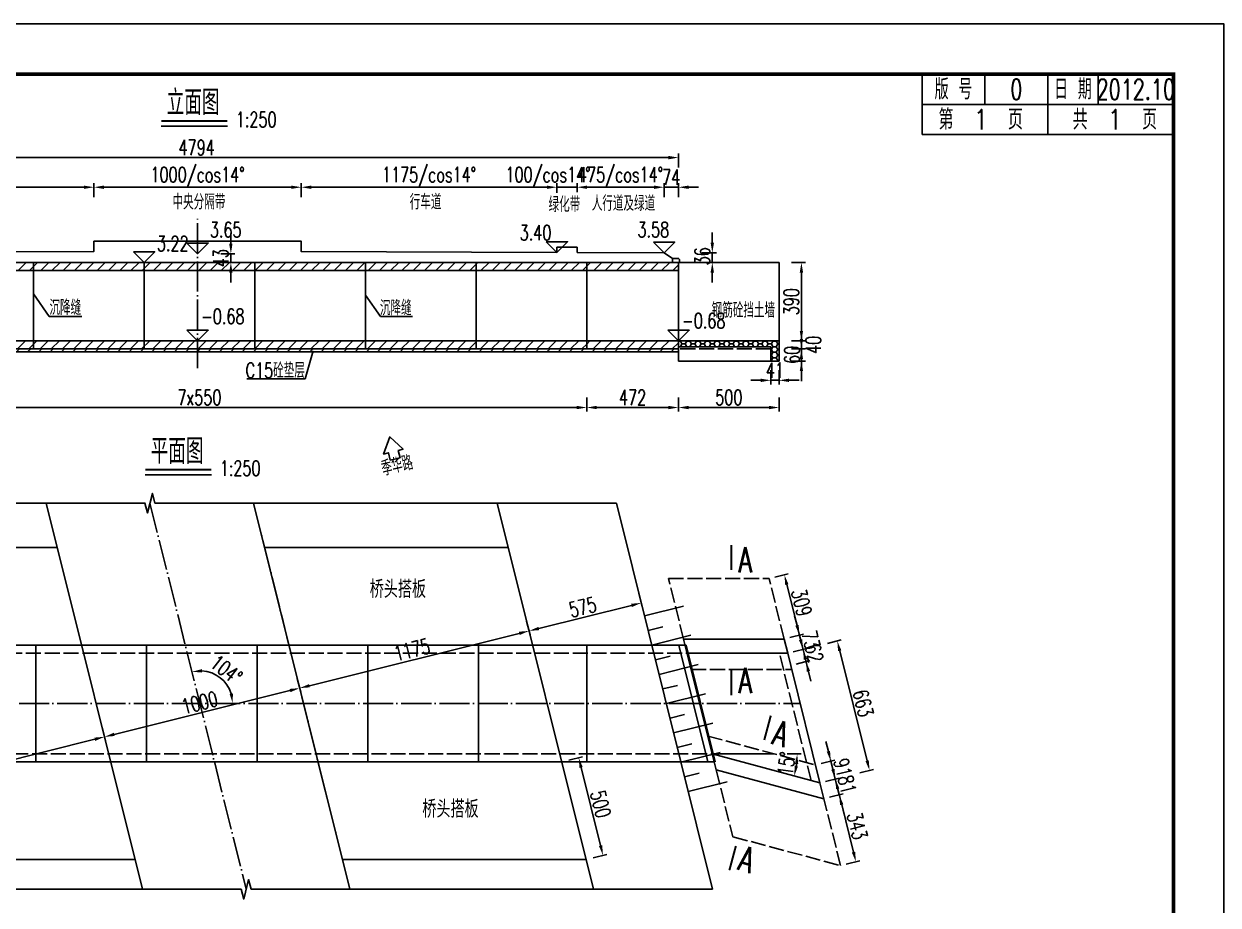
# Model space of a CAD drawing. Header units: millimetres. Extents: x -475 to 1205, y -1212 to 867.
# Drawn here: x 126.2 to 363.7, y 691.8 to 866.9 of the extents above; entities that cross this region are included whole.
import ezdxf
from ezdxf.enums import TextEntityAlignment as Align

# ---------------------------------------------------------------- set-up
doc = ezdxf.new("R2010")
doc.units = ezdxf.units.MM
doc.header["$LTSCALE"] = 0.25
doc.header["$PDMODE"] = 32
doc.header["$PDSIZE"] = 0.5
doc.linetypes.add('ACAD_ISO02W100', pattern=[15, 12, -3])
doc.linetypes.add('ACAD_ISO04W100', pattern=[30, 24, -3, 0, -3])
for name, color, linetype in [('中心线', 7, 'ACAD_ISO04W100'), ('图框', 7, 'Continuous'), ('垫层', 6, 'Continuous'), ('填充', 8, 'Continuous'), ('尺寸标注', 2, 'Continuous'), ('帽石', 2, 'Continuous'), ('文字', 7, 'Continuous'), ('标注', 4, 'Continuous'), ('次轮廓线', 7, 'Continuous'), ('管', 1, 'Continuous'), ('箱体', 1, 'Continuous'), ('虚线', 2, 'ACAD_ISO02W100'), ('轴线', 7, 'Continuous')]:
    doc.layers.add(name, color=color, linetype=linetype)
doc.styles.get("Standard").update_dxf_attribs({"font": 'simplex1.shx', "width": 0.7, "bigfont": 'hztxt.shx'})
doc.styles.add('text', font='romans__.shx', dxfattribs={"width": 0.8, "bigfont": 'hztxt.shx'})
doc.dimstyles.new('STANDARD-100', dxfattribs={"dimscale": 0, "dimtxt": 3, "dimasz": 2, "dimexe": 0.8, "dimexo": 1, "dimgap": 0.5, "dimtad": 1, "dimdec": 0, "dimlfac": 10, "dimzin": 9, "dimdsep": 46, "dimtxsty": 'Standard', "dimcen": 0.5, "dimclrd": 256, "dimclre": 256, "dimclrt": 7, "dimadec": 0, "dimazin": 2, "dimtfac": 1, "dimtdec": 0, "dimtix": 1, "dimtmove": 2, "dimatfit": 3, "dimfxl": 0, "dimtolj": 1, "dimtzin": 0, "dimlwd": -1, "dimlwe": -1, "dimarcsym": 0})
doc.dimstyles.new('STANDARD-250', dxfattribs={"dimscale": 0, "dimtxt": 3, "dimasz": 2, "dimexe": 0.8, "dimexo": 1, "dimgap": 0.5, "dimtad": 1, "dimdec": 0, "dimlfac": 25, "dimzin": 9, "dimdsep": 46, "dimtxsty": 'Standard', "dimcen": 0.5, "dimclrd": 256, "dimclre": 256, "dimclrt": 7, "dimadec": 0, "dimazin": 2, "dimtfac": 1, "dimtdec": 0, "dimtix": 1, "dimtmove": 2, "dimatfit": 3, "dimfxl": 0, "dimtolj": 1, "dimtzin": 0, "dimlwd": -1, "dimlwe": -1, "dimarcsym": 0})
pattern_1 = [(45, (45.1124, 39.728), (-1.122532, 1.122532), [])]
pattern_2 = [(45, (45.1124, 37.728), (-1.122532, 1.122532), [])]

# ---------------------------------------------------------------- blocks, each defined once
blk = doc.blocks.new('*D3')
at = {"layer": 'Defpoints', "color": 0}
for p in [(181.38, 834.45), (140.15, 831.21), (181.38, 831.17)]:
    blk.add_point(p, dxfattribs=at)
at = {"layer": '标注'}
for p, q in [((140.15, 832.45), (140.15, 835.25)), ((142.15, 834.45), (179.38, 834.45)), ((181.38, 832.45), (181.38, 835.25))]:
    blk.add_line(p, q, dxfattribs=at)
for points in [[(142.15, 834.78), (142.15, 834.11), (140.15, 834.45)], [(179.38, 834.78), (179.38, 834.11), (181.38, 834.45)]]:
    blk.add_solid(points, dxfattribs=at)
at = {"layer": '标注', "color": 7, "insert": (160.76, 836.45), "char_height": 3, "attachment_point": 5}
blk.add_mtext('\\A1;1000/cos14°', dxfattribs=at)
blk = doc.blocks.new('*D5')
at = {"layer": 'Defpoints', "color": 0}
for p in [(253.52, 834.45), (253.52, 830.98), (256.4, 822.81)]:
    blk.add_point(p, dxfattribs=at)
at = {"layer": '标注'}
for p, q in [((251.52, 834.45), (249.52, 834.45)), ((253.52, 832.45), (253.52, 835.25)), ((256.4, 834.45), (253.52, 834.45)), ((256.4, 832.45), (256.4, 835.25)), ((258.4, 834.45), (260.4, 834.45))]:
    blk.add_line(p, q, dxfattribs=at)
for points in [[(251.52, 834.78), (251.52, 834.11), (253.52, 834.45)], [(258.4, 834.78), (258.4, 834.11), (256.4, 834.45)]]:
    blk.add_solid(points, dxfattribs=at)
at = {"layer": '标注', "color": 7, "insert": (254.96, 836.45), "char_height": 3, "attachment_point": 5}
blk.add_mtext('\\A1;74', dxfattribs=at)
blk = doc.blocks.new('*D6')
at = {"layer": 'Defpoints', "color": 0}
for p in [(256.4, 840.34), (64.77, 824.41), (256.4, 822.81)]:
    blk.add_point(p, dxfattribs=at)
at = {"layer": '标注'}
for p, q in [((64.77, 838.34), (64.77, 841.14)), ((256.4, 838.34), (256.4, 841.14)), ((66.77, 840.34), (254.4, 840.34))]:
    blk.add_line(p, q, dxfattribs=at)
for points in [[(66.77, 840.67), (66.77, 840), (64.77, 840.34)], [(254.4, 840.67), (254.4, 840), (256.4, 840.34)]]:
    blk.add_solid(points, dxfattribs=at)
at = {"layer": '标注', "color": 7, "insert": (160.58, 842.34), "char_height": 3, "attachment_point": 5}
blk.add_mtext('\\A1;4794', dxfattribs=at)
blk = doc.blocks.new('*D7')
at = {"layer": 'Defpoints', "color": 0}
for p in [(253.52, 821.42), (253.52, 819.5), (263.12, 819.5)]:
    blk.add_point(p, dxfattribs=at)
at = {"layer": '标注'}
for p, q in [((263.12, 823.42), (263.12, 825.42)), ((261.12, 821.42), (263.92, 821.42)), ((261.12, 819.5), (263.92, 819.5)), ((263.12, 821.42), (263.12, 819.5)), ((263.12, 817.5), (263.12, 815.5))]:
    blk.add_line(p, q, dxfattribs=at)
for points in [[(262.78, 823.42), (263.45, 823.42), (263.12, 821.42)], [(262.78, 817.5), (263.45, 817.5), (263.12, 819.5)]]:
    blk.add_solid(points, dxfattribs=at)
at = {"layer": '标注', "color": 7, "insert": (261.12, 820.72), "char_height": 3, "attachment_point": 5, "rotation": 90}
blk.add_mtext('\\A1;36', dxfattribs=at)
blk = doc.blocks.new('*D9')
at = {"layer": 'Defpoints', "color": 0}
for p in [(277.65, 819.5), (277.65, 803.9), (280.84, 803.9)]:
    blk.add_point(p, dxfattribs=at)
at = {"layer": '标注'}
for p, q in [((278.84, 819.5), (281.64, 819.5)), ((280.84, 817.5), (280.84, 805.9)), ((278.84, 803.9), (281.64, 803.9))]:
    blk.add_line(p, q, dxfattribs=at)
for points in [[(280.51, 817.5), (281.17, 817.5), (280.84, 819.5)], [(280.51, 805.9), (281.17, 805.9), (280.84, 803.9)]]:
    blk.add_solid(points, dxfattribs=at)
at = {"layer": '标注', "color": 7, "insert": (278.84, 811.7), "char_height": 3, "attachment_point": 5, "rotation": 90}
blk.add_mtext('\\A1;390', dxfattribs=at)
blk = doc.blocks.new('*D10')
at = {"layer": 'Defpoints', "color": 0}
for p in [(277.65, 803.9), (276.4, 802.3), (280.84, 802.3)]:
    blk.add_point(p, dxfattribs=at)
at = {"layer": '标注'}
for p, q in [((280.84, 805.9), (280.84, 807.9)), ((278.84, 803.9), (281.64, 803.9)), ((280.84, 803.9), (280.84, 802.3)), ((278.84, 802.3), (281.64, 802.3)), ((280.84, 800.3), (280.84, 798.3))]:
    blk.add_line(p, q, dxfattribs=at)
for points in [[(280.51, 805.9), (281.17, 805.9), (280.84, 803.9)], [(280.51, 800.3), (281.17, 800.3), (280.84, 802.3)]]:
    blk.add_solid(points, dxfattribs=at)
at = {"layer": '标注', "color": 7, "insert": (283.22, 803.11), "char_height": 3, "attachment_point": 5, "rotation": 90}
blk.add_mtext('\\A1;40', dxfattribs=at)
blk = doc.blocks.new('*D11')
at = {"layer": 'Defpoints', "color": 0}
for p in [(276.4, 802.3), (277.65, 799.9), (280.84, 799.9)]:
    blk.add_point(p, dxfattribs=at)
at = {"layer": '标注'}
for p, q in [((280.84, 804.3), (280.84, 806.3)), ((278.84, 802.3), (281.64, 802.3)), ((280.84, 802.3), (280.84, 799.9)), ((278.84, 799.9), (281.64, 799.9)), ((280.84, 797.9), (280.84, 795.9))]:
    blk.add_line(p, q, dxfattribs=at)
for points in [[(280.51, 804.3), (281.17, 804.3), (280.84, 802.3)], [(280.51, 797.9), (281.17, 797.9), (280.84, 799.9)]]:
    blk.add_solid(points, dxfattribs=at)
at = {"layer": '标注', "color": 7, "insert": (278.98, 801.13), "char_height": 3, "attachment_point": 5, "rotation": 90}
blk.add_mtext('\\A1;60', dxfattribs=at)
blk = doc.blocks.new('*D13')
at = {"layer": 'Defpoints', "color": 0}
for p in [(84.14, 793.57), (238.14, 792.66), (238.14, 790.66)]:
    blk.add_point(p, dxfattribs=at)
at = {"layer": '标注'}
for p, q in [((84.14, 792.57), (84.14, 789.86)), ((238.14, 791.66), (238.14, 789.86)), ((86.14, 790.66), (236.14, 790.66))]:
    blk.add_line(p, q, dxfattribs=at)
for points in [[(86.14, 791), (86.14, 790.33), (84.14, 790.66)], [(236.14, 791), (236.14, 790.33), (238.14, 790.66)]]:
    blk.add_solid(points, dxfattribs=at)
at = {"layer": '标注', "color": 7, "insert": (161.14, 792.66), "char_height": 3, "attachment_point": 5}
blk.add_mtext('\\A1;7x550', dxfattribs=at)
blk = doc.blocks.new('*D15')
at = {"layer": 'Defpoints', "color": 0}
for p in [(256.4, 795.8), (276.4, 795.8), (276.4, 790.66)]:
    blk.add_point(p, dxfattribs=at)
at = {"layer": '标注'}
for p, q in [((256.4, 792.66), (256.4, 789.86)), ((276.4, 792.66), (276.4, 789.86)), ((258.4, 790.66), (274.4, 790.66))]:
    blk.add_line(p, q, dxfattribs=at)
for points in [[(258.4, 791), (258.4, 790.33), (256.4, 790.66)], [(274.4, 791), (274.4, 790.33), (276.4, 790.66)]]:
    blk.add_solid(points, dxfattribs=at)
at = {"layer": '标注', "color": 7, "insert": (266.4, 792.66), "char_height": 3, "attachment_point": 5}
blk.add_mtext('\\A1;500', dxfattribs=at)
blk = doc.blocks.new('*D17')
at = {"ltscale": 2}
blk.add_arc((161.23, 731.81), 6.53, 17.6111, 86.3889, dxfattribs=at)
for points in [[(161.67, 737.99), (161.61, 738.66), (159.65, 738.14)], [(167.78, 733.83), (167.13, 733.73), (167.76, 731.81)]]:
    blk.add_solid(points, dxfattribs=at)
at = {"layer": 'Defpoints', "color": 0, "ltscale": 2}
for p in [(156.34, 751.41), (166.6, 735.52), (41.66, 731.81), (280.6, 731.81), (166.12, 712.21)]:
    blk.add_point(p, dxfattribs=at)
at = {"color": 7, "ltscale": 2, "insert": (166.48, 738.53), "char_height": 3, "attachment_point": 5, "rotation": 322}
blk.add_mtext('\\A1;104°', dxfattribs=at)
blk = doc.blocks.new('*D24')
at = {"layer": 'Defpoints', "color": 0}
for p in [(274.75, 799.9), (276.4, 799.9), (274.75, 796.07)]:
    blk.add_point(p, dxfattribs=at)
at = {"layer": '标注'}
for p, q in [((274.75, 798.07), (274.75, 795.27)), ((276.4, 798.07), (276.4, 795.27)), ((272.75, 796.07), (270.75, 796.07)), ((276.4, 796.07), (274.75, 796.07)), ((278.4, 796.07), (280.4, 796.07))]:
    blk.add_line(p, q, dxfattribs=at)
for points in [[(272.75, 796.4), (272.75, 795.73), (274.75, 796.07)], [(278.4, 796.4), (278.4, 795.73), (276.4, 796.07)]]:
    blk.add_solid(points, dxfattribs=at)
at = {"layer": '标注', "color": 7, "insert": (275.57, 798.07), "char_height": 3, "attachment_point": 5}
blk.add_mtext('\\A1;41', dxfattribs=at)
blk = doc.blocks.new('*D29')
at = {"layer": 'Defpoints', "color": 0}
for p in [(285.32, 712.91), (288.36, 713.67), (288.63, 699.6)]:
    blk.add_point(p, dxfattribs=at)
at = {"layer": '标注'}
for p, q in [((286.42, 713.19), (289.14, 713.87)), ((291.2, 702.3), (288.85, 711.73)), ((289.74, 699.88), (292.46, 700.55))]:
    blk.add_line(p, q, dxfattribs=at)
for points in [[(289.17, 711.81), (288.52, 711.65), (288.36, 713.67)], [(291.52, 702.38), (290.87, 702.22), (291.68, 700.36)]]:
    blk.add_solid(points, dxfattribs=at)
at = {"layer": '标注', "color": 7, "insert": (291.96, 707.5), "char_height": 3, "attachment_point": 5, "rotation": 284}
blk.add_mtext('\\A1;343', dxfattribs=at)
blk = doc.blocks.new('*D30')
at = {"layer": 'Defpoints', "color": 0}
for p in [(284.53, 716.06), (287.58, 716.82), (285.32, 712.91)]:
    blk.add_point(p, dxfattribs=at)
at = {"layer": '标注'}
for p, q in [((287.09, 718.76), (286.61, 720.7)), ((285.64, 716.34), (288.35, 717.02)), ((288.36, 713.67), (287.58, 716.82)), ((286.42, 713.19), (289.14, 713.87)), ((288.85, 711.73), (289.33, 709.79))]:
    blk.add_line(p, q, dxfattribs=at)
for points in [[(287.42, 718.84), (286.77, 718.68), (287.58, 716.82)], [(289.17, 711.81), (288.52, 711.65), (288.36, 713.67)]]:
    blk.add_solid(points, dxfattribs=at)
at = {"layer": '标注', "color": 7, "insert": (289.91, 715.73), "char_height": 3, "attachment_point": 5, "rotation": 284}
blk.add_mtext('\\A1;81', dxfattribs=at)
blk = doc.blocks.new('*D31')
at = {"layer": 'Defpoints', "color": 0}
for p in [(283.64, 719.61), (286.69, 720.37), (284.53, 716.06)]:
    blk.add_point(p, dxfattribs=at)
at = {"layer": '标注'}
for p, q in [((286.21, 722.31), (285.72, 724.25)), ((284.75, 719.89), (287.47, 720.57)), ((287.58, 716.82), (286.69, 720.37)), ((285.64, 716.34), (288.35, 717.02)), ((288.06, 714.88), (288.54, 712.94))]:
    blk.add_line(p, q, dxfattribs=at)
for points in [[(286.53, 722.39), (285.88, 722.23), (286.69, 720.37)], [(288.38, 714.96), (287.74, 714.8), (287.58, 716.82)]]:
    blk.add_solid(points, dxfattribs=at)
at = {"layer": '标注', "color": 7, "insert": (289.07, 719.08), "char_height": 3, "attachment_point": 5, "rotation": 284}
blk.add_mtext('\\A1;91', dxfattribs=at)
blk = doc.blocks.new('*D32')
at = {"layer": 'Defpoints', "color": 0}
for p in [(278.11, 741.81), (281.16, 742.57), (278.71, 739.41)]:
    blk.add_point(p, dxfattribs=at)
at = {"layer": '标注'}
for p, q in [((280.67, 744.51), (280.19, 746.45)), ((279.22, 742.08), (281.93, 742.76)), ((281.76, 740.17), (281.16, 742.57)), ((279.82, 739.68), (282.53, 740.36)), ((282.24, 738.22), (282.72, 736.28))]:
    blk.add_line(p, q, dxfattribs=at)
for points in [[(281, 744.59), (280.35, 744.43), (281.16, 742.57)], [(282.56, 738.31), (281.92, 738.14), (281.76, 740.17)]]:
    blk.add_solid(points, dxfattribs=at)
at = {"layer": '标注', "color": 7, "insert": (283.4, 741.85), "char_height": 3, "attachment_point": 5, "rotation": 284}
blk.add_mtext('\\A1;62', dxfattribs=at)
blk = doc.blocks.new('*D33')
at = {"layer": 'Defpoints', "color": 0}
for p in [(277.4, 744.65), (280.45, 745.41), (278.11, 741.81)]:
    blk.add_point(p, dxfattribs=at)
at = {"layer": '标注'}
for p, q in [((279.97, 747.35), (279.48, 749.29)), ((278.51, 744.92), (281.23, 745.6)), ((281.16, 742.57), (280.45, 745.41)), ((279.22, 742.08), (281.93, 742.76)), ((281.64, 740.62), (282.13, 738.68))]:
    blk.add_line(p, q, dxfattribs=at)
for points in [[(280.29, 747.43), (279.64, 747.27), (280.45, 745.41)], [(281.96, 740.71), (281.32, 740.54), (281.16, 742.57)]]:
    blk.add_solid(points, dxfattribs=at)
at = {"layer": '标注', "color": 7, "insert": (282.74, 744.47), "char_height": 3, "attachment_point": 5, "rotation": 284}
blk.add_mtext('\\A1;73', dxfattribs=at)
blk = doc.blocks.new('*D34')
at = {"layer": 'Defpoints', "color": 0}
for p in [(274.41, 756.65), (277.46, 757.41), (277.4, 744.65)]:
    blk.add_point(p, dxfattribs=at)
at = {"layer": '标注'}
for p, q in [((275.52, 756.92), (278.23, 757.6)), ((279.97, 747.35), (277.94, 755.46)), ((278.51, 744.92), (281.23, 745.6))]:
    blk.add_line(p, q, dxfattribs=at)
for points in [[(278.26, 755.55), (277.62, 755.38), (277.46, 757.41)], [(280.29, 747.43), (279.64, 747.27), (280.45, 745.41)]]:
    blk.add_solid(points, dxfattribs=at)
at = {"layer": '标注', "color": 7, "insert": (280.89, 751.89), "char_height": 3, "attachment_point": 5, "rotation": 284}
blk.add_mtext('\\A1;309', dxfattribs=at)
blk = doc.blocks.new('*D36')
at = {"layer": 'Defpoints', "color": 0}
for p in [(287.97, 744.26), (278.11, 741.81), (284.53, 716.06)]:
    blk.add_point(p, dxfattribs=at)
at = {"layer": '标注'}
for p, q in [((286.03, 743.78), (288.75, 744.46)), ((293.9, 720.46), (288.45, 742.32)), ((292.45, 718.04), (295.16, 718.71))]:
    blk.add_line(p, q, dxfattribs=at)
for points in [[(288.78, 742.4), (288.13, 742.24), (287.97, 744.26)], [(294.23, 720.54), (293.58, 720.38), (294.39, 718.52)]]:
    blk.add_solid(points, dxfattribs=at)
at = {"layer": '标注', "color": 7, "insert": (293.12, 731.88), "char_height": 3, "attachment_point": 5, "rotation": 284}
blk.add_mtext('\\A1;663', dxfattribs=at)
blk = doc.blocks.new('*D437')
at = {"layer": 'Defpoints', "color": 0}
for p in [(263.1, 721.81), (263.1, 721.81), (275.33, 721.81), (279.74, 718.87), (284.53, 716.06)]:
    blk.add_point(p, dxfattribs=at)
at = {"layer": '标注'}
blk.add_line((278, 721.81), (280.8, 721.81), dxfattribs=at)
blk.add_arc((263.1, 721.81), 16.9, 351.7848, 353.2152, dxfattribs=at)
for points in [[(279.55, 719.83), (280.21, 719.79), (280, 721.81)], [(280.15, 719.32), (279.5, 719.46), (279.42, 717.43)]]:
    blk.add_solid(points, dxfattribs=at)
at = {"layer": '标注', "color": 7, "insert": (277.87, 719.86), "char_height": 3, "attachment_point": 5, "rotation": 82.5}
blk.add_mtext('\\A1;15°', dxfattribs=at)
blk = doc.blocks.new('series')
at = {"width": 0.75}
for tag, height, p in [('页码', 4, (-35, -19)), ('图名', 5, (-220, -282)), ('图号', 5, (-20, -282))]:
    blk.add_attdef(tag, text='', height=height, dxfattribs=at).set_placement(p, align=Align.MIDDLE_CENTER)
blk = doc.blocks.new('*D587')
at = {"layer": 'Defpoints', "color": 0}
for p in [(238.14, 803.9), (256.4, 803.9), (256.4, 790.66)]:
    blk.add_point(p, dxfattribs=at)
at = {"layer": '标注'}
for p, q in [((238.14, 792.66), (238.14, 789.86)), ((256.4, 792.66), (256.4, 789.86)), ((240.14, 790.66), (254.4, 790.66))]:
    blk.add_line(p, q, dxfattribs=at)
for points in [[(240.14, 791), (240.14, 790.33), (238.14, 790.66)], [(254.4, 791), (254.4, 790.33), (256.4, 790.66)]]:
    blk.add_solid(points, dxfattribs=at)
at = {"layer": '标注', "color": 7, "insert": (247.27, 792.66), "char_height": 3, "attachment_point": 5}
blk.add_mtext('\\A1;472', dxfattribs=at)
blk = doc.blocks.new('123')
at = {"layer": '图框', "color": 2}
blk.add_lwpolyline([(370.03, 635.68), (370.03, 932.68), (-49.97, 932.68), (-49.97, 635.68)], close=True, dxfattribs=at)
blk = doc.blocks.new('*D798')
at = {"layer": 'Defpoints', "color": 0}
for p in [(160.76, 821.22), (160.76, 819.5), (167.38, 819.5)]:
    blk.add_point(p, dxfattribs=at)
at = {"layer": '标注'}
for p, q in [((167.38, 823.22), (167.38, 825.22)), ((165.38, 821.22), (168.18, 821.22)), ((165.38, 819.5), (168.18, 819.5)), ((167.38, 821.22), (167.38, 819.5)), ((167.38, 817.5), (167.38, 815.5))]:
    blk.add_line(p, q, dxfattribs=at)
for points in [[(167.05, 823.22), (167.71, 823.22), (167.38, 821.22)], [(167.05, 817.5), (167.71, 817.5), (167.38, 819.5)]]:
    blk.add_solid(points, dxfattribs=at)
at = {"layer": '标注', "color": 7, "insert": (165.38, 820.36), "char_height": 3, "attachment_point": 5, "rotation": 90}
blk.add_mtext('\\A1;43', dxfattribs=at)
blk = doc.blocks.new('*D869')
at = {"layer": 'Defpoints', "color": 0}
for p in [(89.31, 834.45), (89.31, 832.85), (140.15, 831.85)]:
    blk.add_point(p, dxfattribs=at)
at = {"layer": '标注'}
for p, q in [((89.31, 833.85), (89.31, 835.25)), ((138.15, 834.45), (91.31, 834.45)), ((140.15, 832.85), (140.15, 835.25))]:
    blk.add_line(p, q, dxfattribs=at)
for points in [[(91.31, 834.78), (91.31, 834.11), (89.31, 834.45)], [(138.15, 834.78), (138.15, 834.11), (140.15, 834.45)]]:
    blk.add_solid(points, dxfattribs=at)
at = {"layer": '标注', "color": 7, "insert": (114.73, 836.45), "char_height": 3, "attachment_point": 5}
blk.add_mtext('\\A1;1175/cos14°', dxfattribs=at)
blk = doc.blocks.new('*D871')
at = {"layer": 'Defpoints', "color": 0}
for p in [(232.22, 834.45), (181.38, 831.85), (232.22, 832.85)]:
    blk.add_point(p, dxfattribs=at)
at = {"layer": '标注'}
for p, q in [((181.38, 832.85), (181.38, 835.25)), ((183.38, 834.45), (230.22, 834.45)), ((232.22, 833.85), (232.22, 835.25))]:
    blk.add_line(p, q, dxfattribs=at)
for points in [[(183.38, 834.78), (183.38, 834.11), (181.38, 834.45)], [(230.22, 834.78), (230.22, 834.11), (232.22, 834.45)]]:
    blk.add_solid(points, dxfattribs=at)
at = {"layer": '标注', "color": 7, "insert": (206.8, 836.45), "char_height": 3, "attachment_point": 5}
blk.add_mtext('\\A1;1175/cos14°', dxfattribs=at)
blk = doc.blocks.new('*D873')
at = {"layer": 'Defpoints', "color": 0}
for p in [(233.17, 720.21), (238.01, 700.8), (241.39, 701.64)]:
    blk.add_point(p, dxfattribs=at)
at = {"layer": '标注'}
for p, q in [((234.61, 720.56), (237.32, 721.24)), ((237.03, 719.11), (240.9, 703.58)), ((239.44, 701.16), (242.16, 701.83))]:
    blk.add_line(p, q, dxfattribs=at)
for points in [[(237.35, 719.19), (236.71, 719.03), (236.55, 721.05)], [(241.22, 703.66), (240.58, 703.5), (241.39, 701.64)]]:
    blk.add_solid(points, dxfattribs=at)
at = {"layer": '标注', "color": 7, "insert": (240.91, 711.83), "char_height": 3, "attachment_point": 5, "rotation": 284}
blk.add_mtext('\\A1;500', dxfattribs=at)
blk = doc.blocks.new('*D874')
at = {"layer": 'Defpoints', "color": 0}
for p in [(132.89, 762.81), (87.28, 751.44), (96.66, 713.84)]:
    blk.add_point(p, dxfattribs=at)
at = {"layer": '标注'}
for p, q in [((141.78, 727.15), (142.45, 724.43)), ((140.32, 724.73), (98.6, 714.32)), ((96.17, 715.78), (96.85, 713.06))]:
    blk.add_line(p, q, dxfattribs=at)
for points in [[(140.24, 725.05), (140.4, 724.4), (142.26, 725.21)], [(98.52, 714.65), (98.68, 714), (96.66, 713.84)]]:
    blk.add_solid(points, dxfattribs=at)
at = {"layer": '标注', "color": 7, "insert": (118.97, 721.47), "char_height": 3, "attachment_point": 5, "rotation": 14}
blk.add_mtext('\\A1;1175', dxfattribs=at)
blk = doc.blocks.new('*D875')
at = {"layer": 'Defpoints', "color": 0}
for p in [(174.78, 760.12), (135.97, 750.44), (181.07, 734.89)]:
    blk.add_point(p, dxfattribs=at)
at = {"layer": '标注'}
for p, q in [((180.59, 736.83), (181.27, 734.11)), ((144.2, 725.69), (179.13, 734.4)), ((141.78, 727.15), (142.45, 724.43))]:
    blk.add_line(p, q, dxfattribs=at)
for points in [[(179.05, 734.73), (179.21, 734.08), (181.07, 734.89)], [(144.12, 726.02), (144.28, 725.37), (142.26, 725.21)]]:
    blk.add_solid(points, dxfattribs=at)
at = {"layer": '标注', "color": 7, "insert": (161.18, 731.99), "char_height": 3, "attachment_point": 5, "rotation": 14}
blk.add_mtext('\\A1;1000', dxfattribs=at)
blk = doc.blocks.new('*D876')
at = {"layer": 'Defpoints', "color": 0}
for p in [(222.53, 762.87), (176.93, 751.5), (226.68, 746.26)]:
    blk.add_point(p, dxfattribs=at)
at = {"layer": '标注'}
for p, q in [((226.19, 748.2), (226.87, 745.48)), ((183.01, 735.37), (224.74, 745.77)), ((180.59, 736.83), (181.27, 734.11))]:
    blk.add_line(p, q, dxfattribs=at)
for points in [[(224.66, 746.1), (224.82, 745.45), (226.68, 746.26)], [(182.93, 735.69), (183.09, 735.05), (181.07, 734.89)]]:
    blk.add_solid(points, dxfattribs=at)
at = {"layer": '标注', "color": 7, "insert": (203.39, 742.51), "char_height": 3, "attachment_point": 5, "rotation": 14}
blk.add_mtext('\\A1;1175', dxfattribs=at)
blk = doc.blocks.new('*D877')
at = {"layer": 'Defpoints', "color": 0}
for p in [(247.15, 759.21), (224.83, 753.65), (248.99, 751.82)]:
    blk.add_point(p, dxfattribs=at)
at = {"layer": '标注'}
for p, q in [((248.51, 753.76), (249.19, 751.05)), ((228.62, 746.74), (247.05, 751.34)), ((226.19, 748.2), (226.87, 745.48))]:
    blk.add_line(p, q, dxfattribs=at)
for points in [[(246.97, 751.66), (247.13, 751.01), (248.99, 751.82)], [(228.54, 747.06), (228.7, 746.42), (226.68, 746.26)]]:
    blk.add_solid(points, dxfattribs=at)
at = {"layer": '标注', "color": 7, "insert": (237.35, 750.98), "char_height": 3, "attachment_point": 5, "rotation": 14}
blk.add_mtext('\\A1;575', dxfattribs=at)
blk = doc.blocks.new('*D884')
at = {"layer": 'Defpoints', "color": 0}
for p in [(253.52, 834.45), (236.23, 833.45), (253.52, 832.45)]:
    blk.add_point(p, dxfattribs=at)
at = {"layer": '标注'}
for p, q in [((236.23, 834.45), (236.23, 835.25)), ((238.23, 834.45), (251.52, 834.45)), ((253.52, 833.45), (253.52, 835.25))]:
    blk.add_line(p, q, dxfattribs=at)
for points in [[(238.23, 834.78), (238.23, 834.11), (236.23, 834.45)], [(251.52, 834.78), (251.52, 834.11), (253.52, 834.45)]]:
    blk.add_solid(points, dxfattribs=at)
at = {"layer": '标注', "color": 7, "insert": (244.88, 836.45), "char_height": 3, "attachment_point": 5}
blk.add_mtext('\\A1;475/cos14°', dxfattribs=at)
blk = doc.blocks.new('*D883')
at = {"layer": 'Defpoints', "color": 0}
for p in [(232.22, 834.45), (232.22, 832.31), (236.23, 832.45)]:
    blk.add_point(p, dxfattribs=at)
at = {"layer": '标注'}
for p, q in [((230.22, 834.45), (228.22, 834.45)), ((232.22, 833.31), (232.22, 835.25)), ((236.23, 834.45), (232.22, 834.45)), ((236.23, 833.45), (236.23, 835.25)), ((238.23, 834.45), (240.23, 834.45))]:
    blk.add_line(p, q, dxfattribs=at)
for points in [[(230.22, 834.78), (230.22, 834.11), (232.22, 834.45)], [(238.23, 834.78), (238.23, 834.11), (236.23, 834.45)]]:
    blk.add_solid(points, dxfattribs=at)
at = {"layer": '标注', "color": 7, "insert": (230.45, 836.45), "char_height": 3, "attachment_point": 5}
blk.add_mtext('\\A1;100/cos14°', dxfattribs=at)

msp = doc.modelspace()

# ---------------------------------------------------------------- hatches: boundary and pattern name
at = {"layer": '填充'}
h = msp.add_hatch(dxfattribs=at)
h.set_pattern_fill('ANSI31', color=256, scale=0.5, style=0)
h.set_pattern_definition(pattern_1)
h.paths.add_polyline_path([(128.139, 819.503), (106.139, 819.503), (106.139, 817.903), (128.139, 817.903)])
h.paths.add_polyline_path([(150.139, 819.503), (128.139, 819.503), (128.139, 817.903), (150.139, 817.903)])
h = msp.add_hatch(dxfattribs=at)
h.set_pattern_fill('ANSI31', color=256, scale=0.5, style=0)
h.set_pattern_definition(pattern_1)
h.paths.add_polyline_path([(172.139, 819.503), (150.139, 819.503), (150.139, 817.903), (172.139, 817.903)])
h = msp.add_hatch(dxfattribs=at)
h.set_pattern_fill('ANSI31', color=256, scale=0.5, style=0)
h.set_pattern_definition(pattern_1)
h.paths.add_polyline_path([(194.139, 819.503), (172.139, 819.503), (172.139, 817.903), (194.139, 817.903)])
h.paths.add_polyline_path([(216.139, 819.503), (194.139, 819.503), (194.139, 817.903), (216.139, 817.903)])
h.paths.add_polyline_path([(238.139, 819.503), (216.139, 819.503), (216.139, 817.903), (238.139, 817.903)])
h.paths.add_polyline_path([(259.698, 817.47), (260.786, 817.47), (260.786, 819.157), (259.698, 819.157)], flags=9)
h.paths.add_polyline_path([(256.398, 817.903), (256.398, 819.503), (238.139, 819.503), (238.139, 817.903)])
h = msp.add_hatch(dxfattribs=at)
h.set_pattern_fill('ANSI31', color=256, scale=0.5, style=0)
h.set_pattern_definition(pattern_2)
h.paths.add_polyline_path([(106.139, 803.903), (84.139, 803.903), (84.139, 802.303), (106.139, 802.303)])
h.paths.add_polyline_path([(128.139, 803.903), (106.139, 803.903), (106.139, 802.303), (128.139, 802.303)])
h.paths.add_polyline_path([(150.139, 803.903), (128.139, 803.903), (128.139, 802.303), (150.139, 802.303)])
h.paths.add_polyline_path([(172.139, 803.903), (150.139, 803.903), (150.139, 802.303), (172.139, 802.303)])
h = msp.add_hatch(dxfattribs=at)
h.set_pattern_fill('ANSI31', color=256, scale=0.5, style=0)
h.set_pattern_definition(pattern_2)
h.paths.add_polyline_path([(194.139, 803.903), (172.139, 803.903), (172.139, 802.303), (194.139, 802.303)])
h.paths.add_polyline_path([(216.139, 803.903), (194.139, 803.903), (194.139, 802.303), (216.139, 802.303)])
h.paths.add_polyline_path([(238.139, 803.903), (216.139, 803.903), (216.139, 802.303), (238.139, 802.303)])
h = msp.add_hatch(dxfattribs=at)
h.set_pattern_fill('ANSI31', color=256, scale=0.5, style=0)
h.set_pattern_definition(pattern_2)
h.paths.add_polyline_path([(256.398, 802.303), (256.398, 803.903), (238.139, 803.903), (238.139, 802.303)])
h = msp.add_hatch(dxfattribs=at)
h.set_pattern_fill('HONEY', color=256, scale=0.2, style=0)
h.set_pattern_definition([(0, (36.10675, 4.8), (0.9525, 0.549926), [0.635, -1.27]), (120, (36.10675, 4.8), (-0.9524999, 0.5499262), [0.635, -1.27]), (60, (36.10675, 4.8), (1e-07, 1.0998522), [-1.27, 0.635])])
h.paths.add_polyline_path([(274.749, 799.903), (276.398, 799.903), (276.398, 803.903), (256.398, 803.903), (256.398, 802.703), (274.749, 802.703)])
h = msp.add_hatch(dxfattribs=at)
h.set_pattern_fill('ANSI31', color=256, scale=0.5, style=0)
h.set_pattern_definition([(45, (160.7627, 822.0226), (-1.122532, 1.122532), [])])
h.paths.add_polyline_path([(256.398, 801.703), (256.398, 802.303), (64.768, 802.303), (64.768, 801.703)])

# ---------------------------------------------------------------- linework, layer by layer
at = {"ltscale": 2}
for p, q in [((232.216, 821.49), (232.216, 822.545)), ((232.216, 822.545), (236.216, 822.545)), ((236.216, 821.477), (236.216, 822.545)), ((244.047, 771.661), (263.185, 694.901)), ((249.629, 749.271), (257.392, 751.206)), ((250.355, 746.36), (253.266, 747.086)), ((251.081, 743.449), (258.843, 745.385)), ((257.913, 743.406), (256.47, 743.406)), ((256.47, 743.406), (262.254, 720.206)), ((263.697, 720.206), (257.913, 743.406)), ((251.807, 740.538), (254.717, 741.264)), ((252.532, 737.627), (260.295, 739.563)), ((253.258, 734.717), (256.169, 735.442)), ((253.984, 731.806), (261.746, 733.741)), ((254.71, 728.895), (257.62, 729.621)), ((255.435, 725.984), (263.198, 727.919)), ((256.161, 723.073), (259.072, 723.799)), ((256.887, 720.162), (264.649, 722.098)), ((263.098, 721.806), (275.326, 721.806)), ((257.613, 717.251), (260.524, 717.977)), ((258.338, 714.34), (266.101, 716.276))]:
    msp.add_line(p, q, dxfattribs=at)
at = {"const_width": 0.7}
msp.add_lwpolyline([(354.834, 856.915), (-25.166, 856.915), (-25.166, 579.915), (354.834, 579.915), (354.834, 856.915)], dxfattribs=at)
at = {"ltscale": 2}
for points in [[(89.291, 821.641), (140.15, 821.685), (140.15, 823.703), (181.375, 823.703), (181.375, 821.649), (232.216, 821.49)], [(236.216, 821.477), (253.518, 821.423)], [(253.518, 821.423), (255.198, 820.303)], [(107.139, 802.303), (129.139, 802.303), (129.139, 802.303), (151.139, 802.303), (151.139, 802.303), (173.139, 802.303), (173.139, 802.303), (195.139, 802.303), (195.139, 802.303), (217.139, 802.303), (217.139, 802.303), (239.139, 802.303), (239.139, 802.303), (242.139, 802.303), (242.139, 802.303), (245.139, 802.303), (245.139, 802.303), (248.139, 802.303), (248.139, 802.303), (251.139, 802.303), (251.139, 802.303), (254.139, 802.303), (254.139, 802.303), (256.398, 802.303)], [(256.398, 801.703), (254.139, 801.703), (254.139, 801.703), (251.139, 801.703), (251.139, 801.703), (248.139, 801.703), (248.139, 801.703), (245.139, 801.703), (245.139, 801.703), (242.139, 801.703), (242.139, 801.703), (239.139, 801.703), (239.139, 801.703), (217.139, 801.703), (217.139, 801.703), (195.139, 801.703), (195.139, 801.703), (173.139, 801.703), (173.139, 801.703), (151.139, 801.703), (151.139, 801.703), (129.139, 801.703), (129.139, 801.703), (107.139, 801.703)], [(58.536, 771.661), (150.292, 771.661), (150.809, 769.729), (151.774, 773.593), (152.292, 771.661), (244.047, 771.661)], [(77.675, 694.901), (169.43, 694.901), (169.948, 692.97), (170.912, 696.833), (171.43, 694.901), (263.185, 694.901)]]:
    msp.add_lwpolyline(points, dxfattribs=at)
at = {"layer": '中心线'}
for p, q in [((160.763, 798.505), (160.763, 828.321)), ((151.292, 771.661), (170.43, 694.901)), ((171.904, 771.661), (189.572, 700.8)), ((41.661, 731.806), (280.605, 731.806))]:
    msp.add_line(p, q, dxfattribs=at)
at = {"layer": '中心线', "color": 3, "linetype": 'ByBlock'}
for p, q in [((130.679, 771.661), (149.818, 694.901)), ((171.904, 771.661), (191.042, 694.901)), ((220.343, 771.661), (239.481, 694.901))]:
    msp.add_line(p, q, dxfattribs=at)
at = {"layer": '垫层'}
msp.add_lwpolyline([(107.139, 801.703), (129.139, 801.703), (129.139, 801.703), (151.139, 801.703), (151.139, 801.703), (173.139, 801.703), (173.139, 801.703), (195.139, 801.703), (195.139, 801.703), (217.139, 801.703), (217.139, 801.703), (239.139, 801.703), (239.139, 801.703), (242.139, 801.703), (242.139, 801.703), (245.139, 801.703), (245.139, 801.703), (248.139, 801.703), (248.139, 801.703), (251.139, 801.703), (251.139, 801.703), (254.139, 801.703), (254.139, 801.703), (256.398, 801.703)], dxfattribs=at)
at = {"layer": '尺寸标注'}
for p, q in [((255.518, 819.503), (253.518, 819.503)), ((257.127, 819.503), (259.127, 819.503))]:
    msp.add_line(p, q, dxfattribs=at)
at = {"layer": '帽石'}
msp.add_lwpolyline([(256.604, 820.103), (256.398, 820.303), (255.198, 820.303), (255.198, 819.503), (256.398, 819.503), (256.398, 819.503), (256.604, 819.503)], close=True, dxfattribs=at)
at = {"layer": '文字'}
for p, q in [((153.551, 846.606), (166.709, 846.606)), ((150.358, 777.296), (163.516, 777.296))]:
    msp.add_line(p, q, dxfattribs=at)
at = {"layer": '文字', "const_width": 0.4}
for points in [[(153.551, 847.606), (166.709, 847.606)], [(150.358, 778.296), (163.516, 778.296)], [(266.892, 758.34), (266.892, 763.34)], [(266.892, 733.428), (266.892, 738.428)], [(273.454, 724.586), (274.748, 729.416)], [(266.514, 698.685), (267.808, 703.515)]]:
    msp.add_lwpolyline(points, dxfattribs=at)
at = {"layer": '标注'}
for p, q in [((128.139, 813.239), (131.281, 808.743)), ((194.139, 813.027), (197.133, 808.743)), ((131.281, 808.743), (137.714, 808.743)), ((197.133, 808.743), (203.505, 808.743)), ((182.188, 796.334), (183.72, 801.933)), ((170.557, 796.334), (182.188, 796.334)), ((132.886, 762.812), (84.447, 762.812)), ((222.549, 762.812), (174.11, 762.812)), ((148.347, 700.8), (99.908, 700.8)), ((222.549, 700.8), (189.572, 700.8)), ((238.01, 700.8), (189.572, 700.8))]:
    msp.add_line(p, q, dxfattribs=at)
at = {"layer": '次轮廓线'}
for p, q in [((304.834, 844.915), (304.834, 856.915)), ((317.334, 850.915), (317.334, 856.915)), ((329.834, 850.915), (329.834, 856.915)), ((339.834, 850.915), (339.834, 856.915)), ((304.834, 850.915), (354.834, 850.915)), ((329.834, 844.915), (329.834, 850.915)), ((304.834, 844.915), (354.834, 844.915))]:
    msp.add_line(p, q, dxfattribs=at)
for points in [[(158.641, 823.344), (162.884, 823.344), (160.763, 821.223)], [(230.094, 823.611), (234.337, 823.611), (232.216, 821.49)], [(251.397, 823.544), (255.639, 823.544), (253.518, 821.423)], [(148.018, 821.624), (152.26, 821.624), (150.139, 819.503)], [(158.641, 806.024), (162.884, 806.024), (160.763, 803.903)], [(254.277, 806.024), (258.519, 806.024), (256.398, 803.903)]]:
    msp.add_lwpolyline(points, close=True, dxfattribs=at)
at = {"layer": '管'}
for p, q in [((257.404, 744.646), (263.884, 718.655)), ((278.112, 741.806), (277.404, 744.646)), ((284.53, 716.063), (285.316, 712.912))]:
    msp.add_line(p, q, dxfattribs=at)
at = {"layer": '箱体'}
for p, q in [((61.139, 819.503), (260.139, 819.503)), ((128.139, 819.503), (128.139, 802.303)), ((150.139, 819.503), (150.139, 802.303)), ((172.139, 819.503), (172.139, 802.303)), ((194.139, 819.503), (194.139, 802.303)), ((216.139, 819.503), (216.139, 802.303)), ((238.139, 819.503), (238.139, 802.303)), ((256.398, 819.503), (256.398, 801.703)), ((276.398, 819.503), (256.398, 819.503)), ((256.398, 819.503), (256.398, 799.903)), ((276.398, 819.503), (276.398, 799.903)), ((256.398, 817.903), (64.768, 817.903)), ((61.139, 803.903), (260.139, 803.903)), ((276.398, 803.903), (256.398, 803.903)), ((256.398, 803.903), (256.398, 802.303)), ((274.749, 802.703), (256.398, 802.703)), ((274.749, 802.703), (274.749, 799.903)), ((256.398, 802.303), (64.768, 802.303)), ((276.398, 799.903), (256.398, 799.903)), ((58.713, 743.406), (257.713, 743.406)), ((128.605, 743.406), (128.605, 720.206)), ((150.605, 743.406), (150.605, 720.206)), ((172.605, 743.406), (172.605, 720.206)), ((194.605, 743.406), (194.605, 720.206)), ((216.605, 743.406), (216.605, 720.206)), ((238.139, 743.406), (238.139, 720.206)), ((257.404, 744.646), (277.404, 744.646)), ((258.112, 741.806), (278.112, 741.806)), ((278.71, 739.406), (278.112, 741.806)), ((284.53, 716.063), (278.71, 739.406)), ((64.497, 720.206), (263.497, 720.206)), ((263.098, 721.806), (284.53, 716.063)), ((263.884, 718.655), (285.316, 712.912))]:
    msp.add_line(p, q, dxfattribs=at)
at = {"layer": '虚线'}
for p, q in [((274.749, 802.303), (256.398, 802.303)), ((257.404, 744.646), (254.412, 756.646)), ((254.412, 756.646), (274.412, 756.646)), ((277.404, 744.646), (274.412, 756.646)), ((59.112, 741.806), (258.112, 741.806)), ((282.763, 716.537), (276.463, 741.806)), ((258.91, 738.606), (278.91, 738.606)), ((262.213, 725.356), (283.645, 719.613)), ((64.098, 721.806), (263.098, 721.806)), ((263.884, 718.655), (267.203, 705.342)), ((288.635, 699.6), (285.316, 712.912)), ((267.203, 705.342), (288.635, 699.6))]:
    msp.add_line(p, q, dxfattribs=at)
at = {"layer": '轴线'}
msp.add_lwpolyline([(199.09, 780.207), (198.727, 781.662), (197.757, 781.42), (198.972, 784.815), (201.638, 782.388), (200.668, 782.146), (201.031, 780.691)], close=True, dxfattribs=at)

# ---------------------------------------------------------------- block references
ref = msp.add_blockref('series', (364.834, 866.915))
ref.add_attrib('页码', '第  1  页    共  1  页', dxfattribs={"height": 4, "width": 0.75}).set_placement((329.834, 847.915), align=Align.MIDDLE_CENTER)
ref.add_attrib('图名', 'K1+662.6箱涵一般布置图', dxfattribs={"height": 5, "width": 0.75}).set_placement((144.834, 584.915), align=Align.MIDDLE_CENTER)
ref.add_attrib('图号', 'S4-8-6', dxfattribs={"height": 4.8, "width": 0.7}).set_placement((344.834, 584.915), align=Align.MIDDLE_CENTER)
at = {"layer": '标注'}
msp.add_blockref('123', (-5.191, -65.766), dxfattribs=at)

# ---------------------------------------------------------------- texts
at = {"layer": '文字', "width": 0.7}
for s, height, p in [('版 号', 4, (311.084, 853.915)), ('0', 4, (323.584, 853.915)), ('日 期', 4, (334.834, 853.915)), ('2012.10', 4, (347.334, 853.915)), ('立面图', 5, (159.886, 851.276)), ('1:250', 3, (172.423, 847.905)), ('钢筋砼挡土墙', 3, (269.297, 810.021)), ('平面图', 5, (156.693, 781.967)), ('1:250', 3, (169.23, 778.595)), ('A', 5, (269.664, 760.402)), ('A', 5, (269.664, 736.418))]:
    msp.add_text(s, height=height, dxfattribs=at).set_placement(p, align=Align.MIDDLE_CENTER)
for s, p in [('中央分隔带', (155.784, 830.025)), ('行车道', (202.954, 830.025)), ('绿化带', (230.56, 829.518)), ('人行道及绿道', (239.153, 829.741)), ('沉降缝', (131.307, 809.037)), ('沉降缝', (197.02, 808.958))]:
    msp.add_text(s, height=3, dxfattribs=at).set_placement(p)
for s, p in [('3.65', (163.208, 823.61)), ('3.40', (224.822, 823)), ('3.58', (248.238, 823.618)), ('3.22', (152.68, 820.854)), ('-0.68', (161.456, 806.382)), ('-0.68', (257.091, 805.521))]:
    msp.add_text(s, height=3, dxfattribs=at).set_placement(p, align=Align.BOTTOM_LEFT)
msp.add_text('C15砼垫层', height=3, dxfattribs=at).set_placement((176.201, 798.19), align=Align.MIDDLE)
msp.add_text('季华路', height=3, rotation=13.02569, dxfattribs=at).set_placement((200.97, 776.818), align=Align.BOTTOM_CENTER)
at = {"layer": '文字', "style": 'text', "width": 0.8}
for p in [(195, 752.817), (205.458, 709.123)]:
    msp.add_text('桥头搭板', height=3.5, dxfattribs=at).set_placement(p)
at = {"layer": '文字', "width": 0.7}
for p in [(276.665, 725.861), (269.965, 700.856)]:
    msp.add_text('A', height=5, rotation=345, dxfattribs=at).set_placement(p, align=Align.MIDDLE_CENTER)

# ---------------------------------------------------------------- dimensions: what is measured, and where the dimension line sits
at = {"ltscale": 2}
dim = msp.add_angular_dim_2l(base=(166.601, 735.521), line1=((156.342, 751.406), (166.115, 712.206)), line2=((41.661, 731.806), (280.605, 731.806)), dimstyle='STANDARD-250', override={"dimscale": 1}, dxfattribs=at)
dim.commit()
dim.dimension.update_dxf_attribs({"geometry": '*D17', "text_midpoint": (166.482, 738.529)})
at = {"layer": '标注'}
for base, p1, p2, text, dimstyle, override, picture, middle in [((256.398, 840.336), (64.768, 824.408), (256.398, 822.808), '4794', 'STANDARD-250', {"dimscale": 1}, '*D6', (160.583, 842.336)), ((89.31, 834.445), (140.15, 831.845), (89.31, 832.845), '1175/cos14°', 'STANDARD-100', {"dimscale": 1, "dimzin": 8, "dimfxl": 6, "dimarcsym": 2}, '*D869', (114.73, 836.445)), ((181.375, 834.445), (140.15, 831.205), (181.375, 831.17), '1000/cos14°', 'STANDARD-250', {"dimscale": 1}, '*D3', (160.763, 836.445)), ((253.518, 834.445), (256.398, 822.808), (253.518, 830.983), '74', 'STANDARD-250', {"dimscale": 1}, '*D5', (254.958, 836.445)), ((256.398, 790.664), (238.139, 803.903), (256.398, 803.903), '472', 'STANDARD-250', {"dimscale": 1, "dimarcsym": 2}, '*D587', (247.269, 792.664)), ((276.398, 790.664), (256.398, 795.801), (276.398, 795.801), '500', 'STANDARD-250', {"dimscale": 1}, '*D15', (266.398, 792.664)), ((238.139, 790.664), (84.139, 793.566), (238.139, 792.664), '7x550', 'STANDARD-250', {"dimscale": 1}, '*D13', (161.139, 792.664))]:
    dim = msp.add_linear_dim(base=base, p1=p1, p2=p2, text=text, dimstyle=dimstyle, override=override, dxfattribs=at)
    dim.commit()
    dim.dimension.update_dxf_attribs({"geometry": picture, "text_midpoint": middle})
for base, p1, p2, text, picture, middle in [((232.216, 834.445), (181.375, 831.845), (232.216, 832.845), '1175/cos14°', '*D871', (206.795, 836.445)), ((253.518, 834.445), (236.234, 833.445), (253.518, 832.445), '475/cos14°', '*D884', (244.876, 836.445))]:
    dim = msp.add_linear_dim(base=base, p1=p1, p2=p2, angle=180, text=text, dimstyle='STANDARD-100', override={"dimscale": 1, "dimzin": 8, "dimfxl": 6, "dimarcsym": 2}, dxfattribs=at)
    dim.commit()
    dim.dimension.update_dxf_attribs({"geometry": picture, "text_midpoint": middle})
for base, p1, p2, angle, text, picture, middle in [((232.216, 834.445), (236.234, 832.445), (232.216, 832.313), 180, '100/cos14°', '*D883', (230.451, 836.445)), ((263.118, 819.503), (253.518, 821.423), (253.518, 819.503), 90, '36', '*D7', (261.118, 820.716))]:
    dim = msp.add_linear_dim(base=base, p1=p1, p2=p2, angle=angle, text=text, dimstyle='STANDARD-250', override={"dimscale": 1}, dxfattribs=at)
    dim.commit()
    dim.dimension.update_dxf_attribs({"geometry": picture, "text_midpoint": middle, "dimtype": 160})
for base, p1, p2, picture, middle in [((167.378, 819.503), (160.763, 821.223), (160.763, 819.503), '*D798', (165.378, 820.363)), ((280.841, 803.903), (277.646, 819.503), (277.646, 803.903), '*D9', (278.841, 811.703))]:
    dim = msp.add_linear_dim(base=base, p1=p1, p2=p2, angle=90, dimstyle='STANDARD-250', override={"dimscale": 1}, dxfattribs=at)
    dim.commit()
    dim.dimension.update_dxf_attribs({"geometry": picture, "text_midpoint": middle})
for base, p1, p2, picture, middle in [((280.841, 802.303), (277.646, 803.903), (276.398, 802.303), '*D10', (283.222, 803.108)), ((280.841, 799.903), (276.398, 802.303), (277.646, 799.903), '*D11', (278.984, 801.129))]:
    dim = msp.add_linear_dim(base=base, p1=p1, p2=p2, angle=90, dimstyle='STANDARD-250', override={"dimscale": 1}, dxfattribs=at)
    dim.commit()
    dim.dimension.update_dxf_attribs({"geometry": picture, "text_midpoint": middle, "dimtype": 160})
dim = msp.add_aligned_dim(p1=(276.398, 799.903), p2=(274.749, 799.903), distance=3.837, text='41', dimstyle='STANDARD-250', override={"dimscale": 1}, dxfattribs=at)
dim.commit()
dim.dimension.update_dxf_attribs({"geometry": '*D24', "text_midpoint": (275.573, 798.066)})
for p1, p2, distance, picture, middle in [((132.886, 762.812), (87.282, 751.441), 38.752, '*D874', (118.975, 721.466)), ((176.931, 751.499), (222.535, 762.869), -17.12, '*D876', (203.391, 742.513)), ((135.969, 750.444), (174.781, 760.121), -26.006, '*D875', (161.183, 731.99)), ((224.834, 753.647), (247.151, 759.211), -7.615, '*D877', (237.351, 750.98)), ((277.404, 744.646), (274.412, 756.646), -3.139, '*D34', (280.894, 751.889)), ((278.112, 741.806), (277.404, 744.646), -3.139, '*D33', (282.744, 744.469)), ((278.71, 739.406), (278.112, 741.806), -3.139, '*D32', (283.397, 741.849)), ((284.53, 716.063), (278.112, 741.806), -10.16, '*D36', (293.119, 731.876)), ((284.53, 716.063), (283.645, 719.613), -3.139, '*D31', (289.074, 719.081)), ((233.172, 720.206), (238.01, 700.8), 3.478, '*D873', (240.907, 711.828)), ((285.316, 712.912), (284.53, 716.063), -3.139, '*D30', (289.909, 715.731)), ((288.635, 699.6), (285.316, 712.912), -3.139, '*D29', (291.962, 707.499))]:
    dim = msp.add_aligned_dim(p1=p1, p2=p2, distance=distance, dimstyle='STANDARD-250', override={"dimscale": 1}, dxfattribs=at)
    dim.commit()
    dim.dimension.update_dxf_attribs({"geometry": picture, "text_midpoint": middle})
dim = msp.add_angular_dim_2l(base=(279.741, 718.871), line1=((263.098, 721.806), (284.53, 716.063)), line2=((263.098, 721.806), (275.326, 721.806)), dimstyle='STANDARD-250', override={"dimscale": 1}, dxfattribs=at)
dim.commit()
dim.dimension.update_dxf_attribs({"geometry": '*D437', "text_midpoint": (277.87, 719.861)})

doc.saveas('drawing.dxf')
